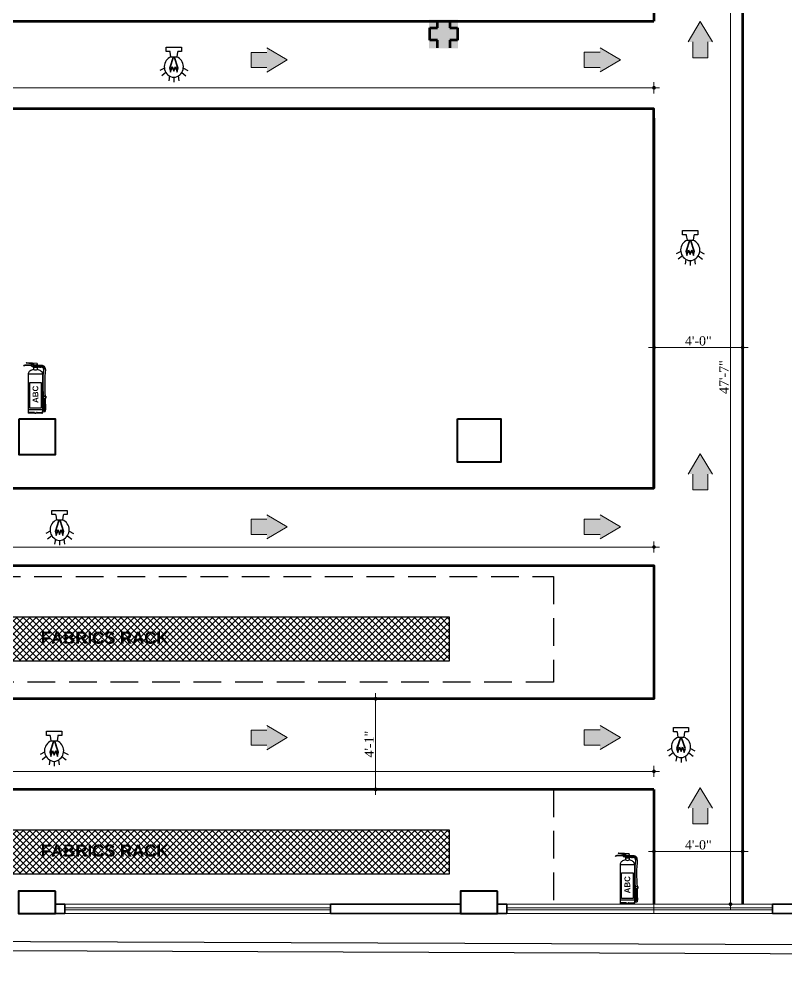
# Model space of a CAD drawing. Header units: inches. Extents: x -250485 to 735580, y -140410 to 288049.
# Drawn here: x 23142 to 23558, y 21188 to 21699 of the extents above; entities that cross this region are included whole.
import ezdxf

# ---------------------------------------------------------------- set-up
doc = ezdxf.new("R2010")
doc.units = ezdxf.units.IN
doc.header["$MEASUREMENT"] = 0
doc.header["$PDMODE"] = 35
doc.linetypes.add('CONTINOUS', pattern=[0])
doc.linetypes.add('DASHED', pattern=[0.75, 0.5, -0.25])
doc.layers.get('0').update_dxf_attribs({"lineweight": 0})
doc.layers.get('Defpoints').update_dxf_attribs({"lineweight": 0})
for name, color, linetype in [('A circulation', 7, 'DASHED'), ('A Furniture', 7, 'Continuous'), ('A site line', 7, 'Continuous'), ('FIREACC', 30, 'Continuous'), ('OUTSIDE', 253, 'Continuous')]:
    doc.layers.add(name, color=color, linetype=linetype)
for name, color, linetype, lineweight in [('A column', 106, 'Continuous', 40), ('A WALL', 7, 'Continuous', 35), ('DIM 01', 250, 'Continuous', 9), ('DIM_WORKING', 7, 'Continuous', 0), ('Emergency Light', 251, 'Continuous', 15), ('evacuation plan', 162, 'Continuous', 13), ('Layer1', 134, 'Continuous', 0), ('sheet', 7, 'Continuous', 15), ('wall', 7, 'Continuous', 0), ('WALL (I)', 7, 'Continuous', 0), ('window', 140, 'Continuous', 0)]:
    doc.layers.add(name, color=color, linetype=linetype, lineweight=lineweight)
doc.styles.add('REG', font='times.ttf')
doc.styles.get("Standard").update_dxf_attribs({"font": 'arialbd.ttf', "height": 24})
doc.dimstyles.new('Dim-Pres', dxfattribs={"dimtxt": 5.5, "dimasz": 2, "dimexe": 1.5, "dimexo": 1.5, "dimgap": 1, "dimtad": 3, "dimdec": 0, "dimzin": 3, "dimdsep": 46, "dimlunit": 4, "dimtxsty": 'REG', "dimblk": 'point', "dimcen": 2, "dimclrd": 256, "dimclre": 256, "dimclrt": 7, "dimadec": 0, "dimazin": 0, "dimtfac": 0.75, "dimtdec": 0, "dimtmove": 1, "dimatfit": 3, "dimldrblk": 'point', "dimfxl": 0, "dimtolj": 1, "dimtzin": 0, "dimlwd": -1, "dimlwe": -1, "dimarcsym": 1})

# ---------------------------------------------------------------- blocks, each defined once
blk = doc.blocks.new('A$C16DB04AD')
at = {"layer": 'Emergency Light', "color": 154, "lineweight": 30}
for p, q in [((-6.54, -14.39), (-9.59, -15.98)), ((-5.43, -17.4), (-8.33, -19.77)), ((5.43, -17.4), (8.33, -19.77)), ((6.54, -14.39), (9.59, -15.98)), ((-2.95, -19.78), (-3.46, -23.22)), ((0, -20.7), (0, -24)), ((2.95, -19.78), (3.46, -23.22))]:
    blk.add_line(p, q, dxfattribs=at)
blk.add_lwpolyline([(-2, -6.57), (-2.49, -3.28, 0.371278), (-2.94, -2.89), (-5.25, -2.89), (-5.25, 0), (5.25, 0), (5.25, -2.89), (2.94, -2.89, 0.371278), (2.49, -3.28), (2, -6.57)], format="xyb", dxfattribs=at)
at = {"layer": 'Emergency Light', "color": 1, "lineweight": 30}
blk.add_lwpolyline([(-0.43, -6.57), (-3.01, -14.48), (-2.28, -17.27), (-1.1, -13.91), (0, -16.5), (1.1, -13.91), (2.28, -17.27), (3.01, -14.48), (0.43, -6.57)], dxfattribs=at)
blk.add_lwpolyline([(0.43, -7.28, 0.690361), (-0.43, -7.28), (-2.75, -14.5), (-2.25, -16.42), (-1.12, -13.21), (0, -15.86), (1.12, -13.21), (2.25, -16.42), (2.75, -14.5), (0.43, -7.28)], format="xyb", dxfattribs=at)
at = {"layer": 'Emergency Light', "color": 154, "lineweight": 30}
blk.add_lwpolyline([(-2.02, -6.58), (2, -6.57)], dxfattribs=at)
for centre, radius, start, end in [((0.78, -13.41), 7.38, 112.06714, 245.97666), ((-0.78, -13.41), 7.38, 294.02334, 67.93286), ((0, -15.96), 4.74, 241.9689, 298.0311)]:
    blk.add_arc(centre, radius, start, end, dxfattribs=at)
blk = doc.blocks.new('hfev')
at = {"layer": 'evacuation plan'}
h = blk.add_hatch(color=60, dxfattribs=at)
h.dxf.hatch_style = 1
h.paths.add_polyline_path([(40299.06, 13041.14), (40287.18, 13021.16), (40310.94, 13021.16)])
h.paths.add_polyline_path([(40306.54, 13021.16), (40291.58, 13021.16), (40291.58, 13005.53), (40306.54, 13005.53)])
at = {"layer": 'evacuation plan', "color": 9, "true_color": 0xafd9aa}
for p, q in [((40287.18, 13021.16), (40299.06, 13041.14)), ((40299.06, 13041.14), (40310.94, 13021.16)), ((40291.58, 13021.16), (40291.58, 13005.53)), ((40306.54, 13021.16), (40306.54, 13005.53)), ((40291.58, 13005.53), (40306.54, 13005.53))]:
    blk.add_line(p, q, dxfattribs=at)
blk = doc.blocks.new('er32')
at = {"lineweight": 53, "ltscale": 100000}
h = blk.add_hatch(color=98, dxfattribs=at)
h.paths.add_polyline_path([(-274598.8, 140480.8), (-274598.8, 140402.5), (-274520.5, 140402.5), (-274520.5, 140480.8)])
h.paths.add_polyline_path([(-274576.2, 140479.2), (-274543, 140479.2), (-274543, 140458.2), (-274522.1, 140458.2), (-274522.1, 140425.1), (-274543, 140425.1), (-274543, 140404.2), (-274576.2, 140404.2), (-274576.2, 140425.1), (-274597.1, 140425.1), (-274597.1, 140458.2), (-274576.2, 140458.2)], flags=16)
blk.add_hatch(color=7, dxfattribs=at).paths.add_polyline_path([(-274543, 140425.1), (-274522.1, 140425.1), (-274522.1, 140458.2), (-274543, 140458.2), (-274543, 140479.2), (-274576.2, 140479.2), (-274576.2, 140458.2), (-274597.1, 140458.2), (-274597.1, 140425.1), (-274576.2, 140425.1), (-274576.2, 140404.2), (-274543, 140404.2)])
at = {"color": 75, "lineweight": 53, "ltscale": 100000}
for p, q in [((-274576.2, 140458.2), (-274576.2, 140479.2)), ((-274543, 140479.2), (-274543, 140458.2)), ((-274597.1, 140425.1), (-274597.1, 140458.2)), ((-274597.1, 140458.2), (-274576.2, 140458.2)), ((-274543, 140458.2), (-274522.1, 140458.2)), ((-274522.1, 140458.2), (-274522.1, 140425.1)), ((-274576.2, 140425.1), (-274597.1, 140425.1)), ((-274576.2, 140404.2), (-274576.2, 140425.1)), ((-274522.1, 140425.1), (-274543, 140425.1)), ((-274543, 140425.1), (-274543, 140404.2))]:
    blk.add_line(p, q, dxfattribs=at)
blk = doc.blocks.new('*U196')
at = {"layer": 'OUTSIDE', "linetype": 'Continuous'}
for points in [[(-85.3, 498), (-100.1, 481.8), (-46.6, 485.8)], [(-64.2, 504), (-85.3, 498), (-52.4, 503.4)], [(-52.4, 503.4), (-85.3, 498), (-46.6, 502.2)], [(-43.2, 502.2), (-85.3, 498), (-43.2, 485.8)], [(-85.3, 498), (-43.2, 502.2), (-46.6, 502.2)], [(-85.3, 498), (-46.6, 485.8), (-43.2, 485.8)], [(-52.4, 503.4), (-58.3, 504), (-64.2, 504)], [(-100.1, 481.8), (-104.2, 460.2), (-78.9, 477.6)], [(-78.9, 477.6), (-104.2, 460.2), (-84.3, 462.4)], [(-84.3, 462.4), (-104.2, 460.2), (-76.6, 321.2)], [(-104.2, 460.2), (-96.6, 320.1), (-76.6, 321.2)], [(-46.6, 485.8), (-100.1, 481.8), (-64, 484)], [(-64, 484), (-100.1, 481.8), (-78.9, 477.6)], [(-46.6, 485.8), (-64, 484), (-52.4, 484.6)], [(-52.4, 484.6), (-64, 484), (-58.3, 484)], [(-96.6, 320.1), (-102.4, 180), (-82.5, 180)], [(-76.6, 321.2), (-96.6, 320.1), (-82.5, 180)], [(-102.8, 111), (-104.2, 62), (-84.2, 62)], [(-82, 160), (-102.8, 111), (-82.8, 111)], [(-102, 160), (-102.8, 111), (-82, 160)], [(-82.8, 111), (-102.8, 111), (-84.2, 62)]]:
    blk.add_solid(points, dxfattribs=at)
blk = doc.blocks.new('*U195')
at = {"layer": 'OUTSIDE', "linetype": 'Continuous'}
for points in [[(0.4, 499.9), (0, 488.3), (0.9, 485.5)], [(0.8, 499.9), (0.4, 499.9), (0.9, 485.5)], [(0.9, 499.9), (0.8, 499.9), (0.9, 485.5)], [(0.9, 499.9), (0.9, 485.5), (1.7, 488.3)], [(1.2, 499.9), (0.9, 499.9), (1.7, 488.3)], [(0, 488.3), (-0.7, 487.2), (0.9, 485.5)], [(-0.7, 487.2), (-0.3, 486), (0.9, 485.5)], [(1.7, 488.3), (0.9, 485.5), (2.4, 487.2)], [(2.4, 487.2), (0.9, 485.5), (2, 486)]]:
    blk.add_solid(points, dxfattribs=at)
blk = doc.blocks.new('ABC')
at = {"layer": 'FIREACC', "color": 11}
for p, q in [((-39154.2, 31706.6), (-39205.4, 31703.9)), ((-39151.6, 31714.1), (-39192.8, 31719.9)), ((-39100.5, 31717.2), (-39188.6, 31723.6)), ((-39133.8, 31707.7), (-39153.8, 31706.7)), ((-39127.3, 31701.9), (-39152.9, 31701.1)), ((-39135.7, 31711.8), (-39151.1, 31714)), ((-39133.7, 31709.3), (-39133.9, 31706.3)), ((-39126.8, 31704), (-39131.4, 31703.7)), ((-39105.9, 31702.6), (-39126.8, 31701.9)), ((-39105.9, 31705.1), (-39126.3, 31704)), ((-39106, 31703.5), (-39105.9, 31705.1)), ((-39102.2, 31701.2), (-39101.8, 31707.1)), ((-39100.5, 31717.2), (-39101.7, 31701.2)), ((-39153.3, 31701.1), (-39200, 31699.5)), ((-39175.5, 31633.6), (-39175.5, 31300.6)), ((-39099.5, 31682), (-39131.5, 31682)), ((-39131.5, 31682), (-39131.5, 31666)), ((-39100.3, 31685.2), (-39130.7, 31685.2)), ((-39130.7, 31683.6), (-39130.7, 31682)), ((-39100.3, 31683.6), (-39130.7, 31683.6)), ((-39129.4, 31697.8), (-39129.4, 31701.2)), ((-39129.4, 31701.2), (-39127.5, 31701.2)), ((-39129.4, 31685.2), (-39129.4, 31697.1)), ((-39127, 31701.2), (-39101.6, 31701.2)), ((-39101.6, 31685.2), (-39101.6, 31701.2)), ((-39100.3, 31683.6), (-39100.3, 31682)), ((-39099.5, 31682), (-39099.5, 31666)), ((-39055.5, 31633.6), (-39055.5, 31300.6)), ((-39128.8, 31305.6), (-39163.6, 31305.6)), ((-39102.2, 31305.6), (-39066.5, 31305.6))]:
    blk.add_line(p, q, dxfattribs=at)
for centre, radius in [((-39104.1, 31703.3), 0.818), ((-39115.5, 31693.2), 8), ((-39115.5, 31693.2), 7.11)]:
    blk.add_circle(centre, radius, dxfattribs=at)
for centre, radius, start, end in [((-39201.9, 31687.7), 16.6, 102.07309, 158.07865), ((-39188.8, 31719.6), 4, 85.8388, 175.8388), ((-39136.1, 31709.5), 2.4, 355.8388, 82.00949), ((-39131.5, 31706.1), 2.4, 175.8388, 273.07991), ((-39104.1, 31703.3), 1.96, 175.8388, 355.8388), ((-39195.2, 31655.6), 44.2, 96.19339, 120.02539), ((-39149.4, 31630.6), 26.3, 119.53105, 173.38982), ((-39115, 31581.1), 86.5, 100.99993, 123.20795), ((-39130.7, 31684.4), 0.8, 90, 270), ((-39100.3, 31684.4), 0.8, 270, 90), ((-39116, 31581.1), 86.5, 56.79205, 79.00007), ((-39081.6, 31630.6), 26.3, 6.61018, 60.46895), ((-39160, 31298.3), 9.06, 135.26832, 162.98104), ((-39164, 31301.8), 3.74, 83.25735, 130.41736), ((-39128.4, 31298.8), 6.79, 39.64174, 93.39989), ((-39102.6, 31298.8), 6.79, 86.60011, 140.35826), ((-39067, 31301.8), 3.74, 49.58264, 96.74265), ((-39071, 31298.3), 9.06, 17.01896, 44.73168), ((-39171.3, 31302.3), 4.51, 202.08138, 252.76633), ((-39172.9, 31302.4), 4.45, 276.37731, 340.98679), ((-39115.8, 31305.7), 7.75, 199.80056, 272.52003), ((-39115.2, 31305.7), 7.75, 267.47997, 340.19944), ((-39058.1, 31302.4), 4.45, 199.01321, 263.62269), ((-39059.7, 31302.3), 4.51, 287.23367, 337.91862)]:
    blk.add_arc(centre, radius, start, end, dxfattribs=at)
at = {"layer": 'OUTSIDE', "color": 11}
for p, q in [((-39125.1, 31706.4), (-39126.9, 31706.4)), ((-39126.9, 31705.7), (-39125.1, 31705.7)), ((-39055.5, 31626), (-39175.5, 31626)), ((-39118.4, 31695), (-39120.3, 31696.2)), ((-39116.2, 31689.4), (-39118.2, 31699.8)), ((-39115.8, 31697.9), (-39116.2, 31688.6)), ((-39115.8, 31697.9), (-39115.5, 31697.9)), ((-39115.8, 31697.9), (-39115.5, 31697.9)), ((-39115.1, 31697.9), (-39115.5, 31697.9)), ((-39115.1, 31697.9), (-39114.8, 31688.6)), ((-39114.8, 31689.4), (-39112.8, 31699.8)), ((-39112.6, 31695), (-39110.7, 31696.2)), ((-39101.7, 31701.2), (-39102.2, 31701.2)), ((-39096.3, 31699.5), (-39101.6, 31699.5)), ((-39096.3, 31695.5), (-39101.6, 31695.5)), ((-39096.3, 31690.9), (-39101.6, 31690.9)), ((-39096.3, 31686.9), (-39101.6, 31686.9)), ((-39096.3, 31699.5), (-39096.3, 31686.9)), ((-39080.4, 31698.9), (-39092, 31698.9)), ((-39080.3, 31697.8), (-39092, 31697.8)), ((-39080.3, 31688.6), (-39092, 31688.6)), ((-39080.4, 31687.5), (-39092, 31687.5)), ((-39080.3, 31701.2), (-39091.7, 31701.2)), ((-39080.3, 31685.2), (-39091.7, 31685.2)), ((-39080.3, 31701.2), (-39080.3, 31685.2)), ((-39080.2, 31686.6), (-39077.6, 31686.6)), ((-39063.4, 31685.2), (-39068.2, 31685.2)), ((-39055.5, 31326), (-39175.5, 31326)), ((-39058.3, 31298), (-39172.7, 31298))]:
    blk.add_line(p, q, dxfattribs=at)
at = {"layer": 'OUTSIDE', "color": 1}
for p, q in [((-39080.2, 31699.8), (-39077.6, 31699.8)), ((-39063.4, 31701.2), (-39068.2, 31701.2)), ((-39163.5, 31341.8), (-39163.5, 31557.8)), ((-39163.5, 31557.8), (-39067.5, 31557.8)), ((-39067.5, 31557.8), (-39067.5, 31341.8)), ((-39055.5, 31442), (-39027.5, 31442)), ((-39055.5, 31426), (-39027.5, 31426)), ((-39049.5, 31442), (-39049.5, 31426)), ((-39029.6, 31442), (-39029.6, 31426)), ((-39027.5, 31442), (-39027.5, 31426)), ((-39067.5, 31341.8), (-39163.5, 31341.8)), ((-39049, 31347.6), (-39049, 31346)), ((-39049, 31347.6), (-39029.8, 31347.6)), ((-39048.6, 31346), (-39049, 31346)), ((-39049, 31346), (-39049, 31328)), ((-39048.6, 31345.9), (-39048.6, 31328)), ((-39047.4, 31326), (-39031.4, 31326)), ((-39046.2, 31325), (-39046.2, 31326)), ((-39032.6, 31325), (-39046.2, 31325)), ((-39043.3, 31346), (-39045.7, 31346)), ((-39045.7, 31345.9), (-39045.7, 31328)), ((-39045.7, 31325), (-39045.7, 31314)), ((-39033.2, 31324.1), (-39045.7, 31324.1)), ((-39045.7, 31314), (-39033.2, 31314)), ((-39043.3, 31345.9), (-39043.3, 31328)), ((-39040.6, 31326), (-39040.6, 31346)), ((-39040.6, 31326), (-39040.6, 31346)), ((-39040.6, 31346), (-39038.2, 31346)), ((-39038.2, 31326), (-39038.2, 31346)), ((-39035.6, 31346), (-39033.2, 31346)), ((-39035.6, 31345.9), (-39035.6, 31328)), ((-39033.2, 31345.9), (-39033.2, 31328)), ((-39033.2, 31325), (-39033.2, 31314)), ((-39032.6, 31325), (-39032.6, 31326)), ((-39030.3, 31346), (-39029.8, 31346)), ((-39030.3, 31345.9), (-39030.3, 31328)), ((-39029.8, 31347.6), (-39029.8, 31346)), ((-39029.8, 31346), (-39029.8, 31328))]:
    blk.add_line(p, q, dxfattribs=at)
at = {"layer": 'OUTSIDE', "color": 11}
for centre, radius, start, end in [((-39140.2, 31705.9), 14, 1.77957, 358.97453), ((-39140.2, 31705.9), 13.6, 1.83687, 358.94152), ((-39126.9, 31706), 0.343, 90, 270), ((-39125.1, 31706), 0.343, 270, 90), ((-39118, 31687.9), 25.7, 238.3845, 275.60378), ((-39115.5, 31693.2), 5.65, 115.63076, 148.08375), ((-39115.5, 31693.2), 3.41, 125.50028, 148.08375), ((-39115.5, 31687.6), 1.22, 124.19912, 55.3937), ((-39113.4, 31689.8), 27.6, 265.6954, 300.31632), ((-39115.5, 31693.2), 3.41, 31.91625, 54.49972), ((-39115.5, 31693.2), 5.65, 31.91625, 64.36924), ((-39091.5, 31693.8), 7.45, 91.18835, 129.78732), ((-39091.5, 31692.6), 7.45, 230.21268, 268.81165), ((-39089.6, 31693.2), 5.13, 117.45336, 242.54664), ((-39091.9, 31700.9), 1.98, 181.04736, 268.0119), ((-39091.9, 31685.5), 1.98, 91.9881, 178.95264), ((-39066.2, 31730.2), 45.1, 255.45516, 267.51639), ((-39063.5, 31669), 32.2, 354.97374, 89.84436), ((-39063.5, 31669), 16.2, 356.22735, 89.67485), ((-37883.4, 31547.2), 1170.2, 174.07729, 185.15561)]:
    blk.add_arc(centre, radius, start, end, dxfattribs=at)
at = {"layer": 'OUTSIDE', "color": 1}
for centre, radius, start, end in [((-39066.2, 31656.2), 45.1, 92.48361, 104.54484), ((-37872.2, 31546.6), 1165.4, 174.11132, 185.14939), ((-35847.1, 31458.9), 3202.3, 180.58939, 181.99252), ((-35847.1, 31458.9), 3186.3, 180.59235, 182.00253), ((-39046.1, 31328.7), 2.97, 192.25412, 244.01904), ((-39045.7, 31328.7), 2.97, 192.25412, 244.01904), ((-39042.8, 31328.7), 2.97, 192.25412, 244.01904), ((-39040.4, 31328.7), 2.97, 192.25412, 244.01904), ((-39038.5, 31328.7), 2.97, 295.98096, 347.74588), ((-39036.1, 31328.7), 2.97, 295.98096, 347.74588), ((-39033.2, 31328.7), 2.97, 295.98096, 347.74588), ((-39032.7, 31328.7), 2.97, 295.98096, 347.74588)]:
    blk.add_arc(centre, radius, start, end, dxfattribs=at)
at = {"layer": 'OUTSIDE', "color": 11, "linetype": 'Continuous', "xscale": -0.8000000000029104, "yscale": 0.7999999999992724, "zscale": 0.7999999999999443}
blk.add_blockref('*U195', (-39114.8, 31298), dxfattribs=at)
at = {"layer": 'OUTSIDE', "color": 1, "linetype": 'Continuous', "xscale": -0.8000000000029104, "yscale": 0.7999999999992724, "zscale": 0.7999999999999443}
blk.add_blockref('*U196', (-39114.8, 31298), dxfattribs=at)
at = {"layer": 'sheet', "color": 5, "insert": (-39091, 31384.5), "char_height": 48, "width": 165, "attachment_point": 7, "rotation": 90}
blk.add_mtext('{\\C6;ABC}', dxfattribs=at)
blk = doc.blocks.new('dot')
at = {"color": 4}
for p, q in [((-1.5, 0), (1.5, 0)), ((0, 1.5), (0, -1.5))]:
    blk.add_line(p, q, dxfattribs=at)
at = {"color": 6, "const_width": 0.5}
blk.add_lwpolyline([(-0.25, 0, 1), (0.25, 0, 1)], format="xyb", close=True, dxfattribs=at)
blk = doc.blocks.new('point')
blk.add_blockref('dot', (0, 0))
blk = doc.blocks.new('*D401')
at = {"layer": 'Defpoints', "color": 0, "ltscale": 30, "transparency": 16777216}
for p in [(23534.21, 21521.02), (23486.21, 21512.99, -9.7), (23534.21, 21512.99, -9.7)]:
    blk.add_point(p, dxfattribs=at)
at = {"layer": 'Layer1', "ltscale": 30, "transparency": 16777216}
for p, q in [((23486.21, 21518.67), (23486.21, 21522.52)), ((23488.21, 21521.02), (23532.21, 21521.02)), ((23534.21, 21518.67), (23534.21, 21522.52))]:
    blk.add_line(p, q, dxfattribs=at)
at = {"layer": 'Layer1', "ltscale": 30, "transparency": 16777216, "xscale": 2, "yscale": 2, "zscale": 2, "rotation": 180}
blk.add_blockref('point', (23486.21, 21521.02), dxfattribs=at)
at = {"layer": 'Layer1', "ltscale": 30, "transparency": 16777216, "xscale": 2, "yscale": 2, "zscale": 2}
blk.add_blockref('point', (23534.21, 21521.02), dxfattribs=at)
at = {"layer": 'Layer1', "color": 7, "ltscale": 30, "transparency": 16777216, "insert": (23510.21, 21524.57), "char_height": 5, "attachment_point": 5, "style": 'REG'}
blk.add_mtext('\\A1;4\'-0"', dxfattribs=at)
blk = doc.blocks.new('*D729')
at = {"layer": 'Defpoints', "color": 0, "ltscale": 30, "transparency": 16777216}
for p in [(23486.21, 21247.91, -9.7), (23534.21, 21247.91, -9.7), (23534.21, 21247.91)]:
    blk.add_point(p, dxfattribs=at)
at = {"layer": 'Layer1', "ltscale": 30, "transparency": 16777216}
for p, q in [((23486.21, 21248.57), (23486.21, 21249.41)), ((23534.21, 21248.57), (23534.21, 21249.41)), ((23488.21, 21247.91), (23532.21, 21247.91))]:
    blk.add_line(p, q, dxfattribs=at)
at = {"layer": 'Layer1', "ltscale": 30, "transparency": 16777216, "xscale": 2, "yscale": 2, "zscale": 2, "rotation": 180}
blk.add_blockref('point', (23486.21, 21247.91), dxfattribs=at)
at = {"layer": 'Layer1', "ltscale": 30, "transparency": 16777216, "xscale": 2, "yscale": 2, "zscale": 2}
blk.add_blockref('point', (23534.21, 21247.91), dxfattribs=at)
at = {"layer": 'Layer1', "color": 7, "ltscale": 30, "transparency": 16777216, "insert": (23510.21, 21251.46), "char_height": 5, "attachment_point": 5, "style": 'REG'}
blk.add_mtext('\\A1;4\'-0"', dxfattribs=at)
blk = doc.blocks.new('*D730')
at = {"layer": 'Defpoints', "color": 0, "ltscale": 30, "transparency": 16777216}
for p in [(23335.38, 21330.63), (23342.81, 21330.63, -9.7), (23342.81, 21281.5, -9.7)]:
    blk.add_point(p, dxfattribs=at)
at = {"layer": 'Layer1', "ltscale": 30, "transparency": 16777216}
for p, q in [((23337.6, 21330.63), (23333.88, 21330.63)), ((23335.38, 21283.5), (23335.38, 21328.63)), ((23337.6, 21281.5), (23333.88, 21281.5))]:
    blk.add_line(p, q, dxfattribs=at)
at = {"layer": 'Layer1', "ltscale": 30, "transparency": 16777216, "xscale": 2, "yscale": 2, "zscale": 2}
for p, rotation in [((23335.38, 21330.63), 90), ((23335.38, 21281.5), 270)]:
    blk.add_blockref('point', p, dxfattribs=dict(at, rotation=rotation))
at = {"layer": 'Layer1', "color": 7, "ltscale": 30, "transparency": 16777216, "insert": (23331.88, 21306.06), "char_height": 5, "attachment_point": 5, "rotation": 90, "style": 'REG'}
blk.add_mtext('\\A1;4\'-1"', dxfattribs=at)
blk = doc.blocks.new('*D731')
at = {"layer": 'Defpoints', "color": 0, "ltscale": 30, "transparency": 16777216}
for p in [(23486.21, 21291.28), (22586.66, 21281.5, -9.7), (23486.21, 21281.5, -9.7)]:
    blk.add_point(p, dxfattribs=at)
at = {"layer": 'Layer1', "ltscale": 30, "transparency": 16777216}
for p, q in [((22586.66, 21288.61), (22586.66, 21292.78)), ((22588.66, 21291.28), (23484.21, 21291.28)), ((23486.21, 21288.61), (23486.21, 21292.78))]:
    blk.add_line(p, q, dxfattribs=at)
at = {"layer": 'Layer1', "ltscale": 30, "transparency": 16777216, "xscale": 2, "yscale": 2, "zscale": 2, "rotation": 180}
blk.add_blockref('point', (22586.66, 21291.28), dxfattribs=at)
at = {"layer": 'Layer1', "ltscale": 30, "transparency": 16777216, "xscale": 2, "yscale": 2, "zscale": 2}
blk.add_blockref('point', (23486.21, 21291.28), dxfattribs=at)
at = {"layer": 'Layer1', "color": 7, "ltscale": 30, "transparency": 16777216, "insert": (23036.44, 21294.83), "char_height": 5, "attachment_point": 5, "style": 'REG'}
blk.add_mtext('\\A1;75\'-0"', dxfattribs=at)
blk = doc.blocks.new('*D732')
at = {"layer": 'Defpoints', "color": 0, "ltscale": 30, "transparency": 16777216}
for p in [(23486.21, 21412.86), (22587.94, 21402.83, -9.7), (23486.21, 21402.83, -9.7)]:
    blk.add_point(p, dxfattribs=at)
at = {"layer": 'Layer1', "ltscale": 30, "transparency": 16777216}
for p, q in [((22587.94, 21410.15), (22587.94, 21414.36)), ((22589.94, 21412.86), (23484.21, 21412.86)), ((23486.21, 21410.15), (23486.21, 21414.36))]:
    blk.add_line(p, q, dxfattribs=at)
at = {"layer": 'Layer1', "ltscale": 30, "transparency": 16777216, "xscale": 2, "yscale": 2, "zscale": 2, "rotation": 180}
blk.add_blockref('point', (22587.94, 21412.86), dxfattribs=at)
at = {"layer": 'Layer1', "ltscale": 30, "transparency": 16777216, "xscale": 2, "yscale": 2, "zscale": 2}
blk.add_blockref('point', (23486.21, 21412.86), dxfattribs=at)
at = {"layer": 'Layer1', "color": 7, "ltscale": 30, "transparency": 16777216, "insert": (23037.08, 21416.41), "char_height": 5, "attachment_point": 5, "style": 'REG'}
blk.add_mtext('\\A1;74\'-10"', dxfattribs=at)
blk = doc.blocks.new('*D735')
at = {"layer": 'Defpoints', "color": 0, "ltscale": 30, "transparency": 16777216}
for p in [(23486.21, 21661.73), (22587.94, 21650.33, -9.7), (23486.21, 21650.33, -9.7)]:
    blk.add_point(p, dxfattribs=at)
at = {"layer": 'Layer1', "ltscale": 30, "transparency": 16777216}
for p, q in [((22587.94, 21658.84), (22587.94, 21663.23)), ((22589.94, 21661.73), (23484.21, 21661.73)), ((23486.21, 21658.84), (23486.21, 21663.23))]:
    blk.add_line(p, q, dxfattribs=at)
at = {"layer": 'Layer1', "ltscale": 30, "transparency": 16777216, "xscale": 2, "yscale": 2, "zscale": 2, "rotation": 180}
blk.add_blockref('point', (22587.94, 21661.73), dxfattribs=at)
at = {"layer": 'Layer1', "ltscale": 30, "transparency": 16777216, "xscale": 2, "yscale": 2, "zscale": 2}
blk.add_blockref('point', (23486.21, 21661.73), dxfattribs=at)
at = {"layer": 'Layer1', "color": 7, "ltscale": 30, "transparency": 16777216, "insert": (23037.08, 21665.29), "char_height": 5, "attachment_point": 5, "style": 'REG'}
blk.add_mtext('\\A1;74\'-10"', dxfattribs=at)
blk = doc.blocks.new('*D736')
at = {"layer": 'Defpoints', "color": 0, "ltscale": 30, "transparency": 16777216}
for p in [(23527.69, 21790.58), (23534.21, 21790.58, -9.7), (23534.21, 21219.33, -9.7)]:
    blk.add_point(p, dxfattribs=at)
at = {"layer": 'Layer1', "ltscale": 30, "transparency": 16777216}
for p, q in [((23529.69, 21790.58), (23526.19, 21790.58)), ((23527.69, 21221.33), (23527.69, 21788.58)), ((23529.69, 21219.33), (23526.19, 21219.33))]:
    blk.add_line(p, q, dxfattribs=at)
at = {"layer": 'Layer1', "ltscale": 30, "transparency": 16777216, "xscale": 2, "yscale": 2, "zscale": 2}
for p, rotation in [((23527.69, 21790.58), 90), ((23527.69, 21219.33), 270)]:
    blk.add_blockref('point', p, dxfattribs=dict(at, rotation=rotation))
at = {"layer": 'Layer1', "color": 7, "ltscale": 30, "transparency": 16777216, "insert": (23524.13, 21504.95), "char_height": 5, "attachment_point": 5, "rotation": 90, "style": 'REG'}
blk.add_mtext('\\A1;47\'-7"', dxfattribs=at)

msp = doc.modelspace()

# ---------------------------------------------------------------- hatches: boundary and pattern name
at = {"layer": 'A Furniture'}
h = msp.add_hatch(dxfattribs=at)
h.set_pattern_fill('ANSI37', scale=20, style=0)
h.set_pattern_definition([(45, (5604.6135, -14001.9826), (-1.76776695, 1.76776695), []), (135, (5604.6135, -14001.9826), (-1.76776695, -1.76776695), [])])
h.paths.add_polyline_path([(23006.12, 21350.97), (23006.12, 21374.97), (23375.27, 21374.97), (23375.27, 21350.97)])
h.paths.add_polyline_path([(23152.71, 21368.71), (23224.38, 21368.71), (23224.38, 21358.73), (23152.71, 21358.73)], flags=24)
h = msp.add_hatch(dxfattribs=at)
h.set_pattern_fill('ANSI37', scale=20, style=0)
h.set_pattern_definition([(45, (5604.6135, -14117.3257), (-1.76776695, 1.76776695), []), (135, (5604.6135, -14117.3257), (-1.76776695, -1.76776695), [])])
h.paths.add_polyline_path([(23006.12, 21235.63), (23006.12, 21259.63), (23375.27, 21259.63), (23375.27, 21235.63)])
h.paths.add_polyline_path([(23152.71, 21253.37), (23224.38, 21253.37), (23224.38, 21243.39), (23152.71, 21243.39)], flags=24)

# ---------------------------------------------------------------- linework, layer by layer
at = {"layer": 'A circulation', "color": 7, "ltscale": 30}
msp.add_line((23431.77, 21281.5, -9.7), (23431.77, 21214.33, -9.7), dxfattribs=at)
at = {"layer": 'A circulation', "color": 7, "ltscale": 30, "elevation": -9.7}
msp.add_lwpolyline([(22587.94, 21396.83), (23431.77, 21396.83), (23431.77, 21339.63), (22587.94, 21339.63)], close=True, dxfattribs=at)
msp.add_lwpolyline([(23431.77, 21281.5), (22586.66, 21281.5)], dxfattribs=at)
at = {"layer": 'A column', "color": 7, "elevation": -9.7}
for points in [[(23142.19, 21482.33), (23161.69, 21482.33), (23161.69, 21462.83), (23142.19, 21462.83)], [(23379.69, 21482.33), (23403.19, 21482.33), (23403.19, 21458.83), (23379.69, 21458.83)]]:
    msp.add_lwpolyline(points, close=True, dxfattribs=at)
at = {"layer": 'A column', "color": 7, "lineweight": -3, "elevation": -9.7}
for points in [[(23161.94, 21226.33), (23141.94, 21226.33), (23141.94, 21214.33), (23161.94, 21214.33), (23161.94, 21226.33)], [(23401.44, 21226.33), (23381.44, 21226.33), (23381.44, 21214.33), (23401.44, 21214.33), (23401.44, 21226.33)]]:
    msp.add_lwpolyline(points, dxfattribs=at)
at = {"layer": 'A column', "color": 7, "elevation": -9.7}
for points in [[(23161.94, 21226.33), (23141.94, 21226.33), (23141.94, 21214.33), (23161.94, 21214.33), (23161.94, 21226.33)], [(23401.44, 21226.33), (23381.44, 21226.33), (23381.44, 21214.33), (23401.44, 21214.33), (23401.44, 21226.33)]]:
    msp.add_lwpolyline(points, dxfattribs=at)
at = {"layer": 'A Furniture', "color": 7, "elevation": -9.7}
for points in [[(23006.12, 21350.97), (23006.12, 21374.97), (23375.27, 21374.97), (23375.27, 21350.97)], [(23006.12, 21235.63), (23006.12, 21259.63), (23375.27, 21259.63), (23375.27, 21235.63)]]:
    msp.add_lwpolyline(points, close=True, dxfattribs=at)
at = {"layer": 'A site line', "color": 7, "ltscale": 30, "elevation": -11.61}
for points in [[(24718.23, 21681.39), (24706.02, 21187.92), (22207.16, 21197.58)], [(24713.23, 21681.51), (24701.14, 21192.94), (22207.18, 21202.58)]]:
    msp.add_lwpolyline(points, dxfattribs=at)
at = {"layer": 'A WALL', "color": 7, "ltscale": 30, "elevation": -9.7}
for points in [[(23161.94, 21219.33), (23166.94, 21219.33), (23166.94, 21214.33), (23161.94, 21214.33)], [(23310.94, 21219.33), (23381.44, 21219.33), (23381.44, 21214.33), (23310.94, 21214.33)], [(23401.44, 21219.33), (23406.44, 21219.33), (23406.44, 21214.33), (23401.44, 21214.33)], [(23550.44, 21219.33), (23620.94, 21219.33), (23620.94, 21214.33), (23550.44, 21214.33)]]:
    msp.add_lwpolyline(points, close=True, dxfattribs=at)
at = {"layer": 'DIM_WORKING', "color": 7, "ltscale": 30, "elevation": -9.7}
for points in [[(23310.94, 21219.33), (23381.44, 21219.33), (23381.44, 21214.33), (23310.94, 21214.33)], [(23550.44, 21219.33), (23620.94, 21219.33), (23620.94, 21214.33), (23550.44, 21214.33)]]:
    msp.add_lwpolyline(points, close=True, dxfattribs=at)
at = {"layer": 'wall', "color": 30, "linetype": 'CONTINOUS', "lineweight": 9}
msp.add_line((23486.21, 21281.5, -9.7), (23486.21, 21214.33, -9.7), dxfattribs=at)
at = {"layer": 'wall', "color": 75, "lineweight": 53, "ltscale": 100000, "elevation": -9.7}
for points in [[(23486.21, 21790.58), (23486.21, 21697.86)], [(23534.21, 21790.58), (23534.21, 21219.33)], [(22613.94, 21697.86), (23486.21, 21697.86)], [(23486.21, 21645.33), (23486.21, 21444.83)], [(23486.21, 21281.5), (22586.66, 21281.5)], [(23486.21, 21281.5), (23486.21, 21219.33)]]:
    msp.add_lwpolyline(points, dxfattribs=at)
for points in [[(22587.94, 21444.83), (23486.21, 21444.83), (23486.21, 21650.33), (22587.94, 21650.33)], [(22587.94, 21402.83), (23486.21, 21402.83), (23486.21, 21330.63), (22587.94, 21330.63)]]:
    msp.add_lwpolyline(points, close=True, dxfattribs=at)
at = {"layer": 'WALL (I)', "color": 7, "ltscale": 30}
for p, q in [((23161.94, 21219.33, -9.7), (23166.94, 21219.33, -9.7)), ((23166.94, 21219.33, -9.7), (23166.94, 21214.33, -9.7)), ((23401.44, 21219.33, -9.7), (23406.44, 21219.33, -9.7)), ((23406.44, 21219.33, -9.7), (23406.44, 21214.33, -9.7)), ((23166.94, 21214.33, -9.7), (23161.94, 21214.33, -9.7)), ((23406.44, 21214.33, -9.7), (23401.44, 21214.33, -9.7))]:
    msp.add_line(p, q, dxfattribs=at)
at = {"layer": 'window', "color": 7, "ltscale": 30}
for p, q in [((23166.94, 21219.33, -9.7), (23310.94, 21219.33, -9.7)), ((23406.44, 21219.33, -9.7), (23550.44, 21219.33, -9.7)), ((23166.94, 21217.33, -9.7), (23310.94, 21217.33, -9.7)), ((23166.94, 21216.33, -9.7), (23310.94, 21216.33, -9.7)), ((23166.94, 21214.33, -9.7), (23310.94, 21214.33, -9.7)), ((23406.44, 21217.33, -9.7), (23550.44, 21217.33, -9.7)), ((23406.44, 21216.33, -9.7), (23550.44, 21216.33, -9.7)), ((23406.44, 21214.33, -9.7), (23550.44, 21214.33, -9.7))]:
    msp.add_line(p, q, dxfattribs=at)

# ---------------------------------------------------------------- block references
at = {"layer": 'DIM 01', "color": 63, "lineweight": -2, "xscale": 0.2000000000007276, "yscale": 0.2000000000007276, "zscale": 0.2000000000007276}
msp.add_blockref('er32', (78284.1, -6397.46), dxfattribs=at)
at = {"layer": 'Emergency Light', "lineweight": 30, "xscale": 0.7868064756185049, "yscale": 0.7868064756185049, "zscale": 0.7868064756213451}
for p in [(23226.04, 21683.71), (23505.85, 21584.36), (23164.15, 21432.71), (23161.16, 21313.02), (23500.85, 21315.04)]:
    msp.add_blockref('A$C16DB04AD', p, dxfattribs=at)
at = {"layer": 'evacuation plan', "color": 11, "true_color": 0xf27172, "xscale": -0.5499328878868255, "yscale": 0.5499328878868255, "zscale": 0.5499328876488784}
for p in [(45673.08, 14525.84), (45673.08, 14291.63), (45673.08, 14110.63)]:
    msp.add_blockref('hfev', p, dxfattribs=at)
at = {"layer": 'evacuation plan', "color": 11, "true_color": 0xf27172, "xscale": -0.5499328878868255, "yscale": 0.5499328878868255, "zscale": 0.5499328876488784, "rotation": 270}
for p in [(16115.73, -484.97), (16296.23, -484.93), (16115.73, -738), (16296.23, -737.96), (16115.73, -852.2), (16296.23, -852.16)]:
    msp.add_blockref('hfev', p, dxfattribs=at)
at = {"layer": 'wall', "color": 1, "lineweight": 53, "xscale": 0.06433683165232651, "yscale": 0.06433683165232651, "zscale": 0.06433683165094806}
for p in [(25667.61, 19471.76), (25988.34, 19206.01)]:
    msp.add_blockref('ABC', p, dxfattribs=at)

# ---------------------------------------------------------------- texts
at = {"layer": 'A Furniture', "color": 7, "ltscale": 0.25, "char_height": 6.5, "width": 272.9327, "attachment_point": 8, "rotation": 359.9997}
for insert in [(23188.55, 21360.36, -9.7), (23188.55, 21245.01, -9.7)]:
    msp.add_mtext('FABRICS RACK', dxfattribs=dict(at, insert=insert))

# ---------------------------------------------------------------- dimensions: what is measured, and where the dimension line sits
at = {"layer": 'Layer1', "ltscale": 30}
for base, p1, p2, picture, middle in [((23527.69, 21790.58), (23534.21, 21219.33, -9.7), (23534.21, 21790.58, -9.7), '*D736', (23524.13, 21504.95)), ((23335.38, 21330.63), (23342.81, 21281.5, -9.7), (23342.81, 21330.63, -9.7), '*D730', (23331.88, 21306.06))]:
    dim = msp.add_linear_dim(base=base, p1=p1, p2=p2, angle=90, dimstyle='Dim-Pres', override={"dimtxt": 5, "dimfxl": 4, "dimfxlon": 1}, dxfattribs=at)
    dim.commit()
    dim.dimension.update_dxf_attribs({"geometry": picture, "text_midpoint": middle})
for base, p1, p2, picture, middle in [((23486.21, 21661.73), (22587.94, 21650.33, -9.7), (23486.21, 21650.33, -9.7), '*D735', (23037.08, 21665.29)), ((23534.21, 21521.02), (23486.21, 21512.99, -9.7), (23534.21, 21512.99, -9.7), '*D401', (23510.21, 21524.57)), ((23486.21, 21412.86), (22587.94, 21402.83, -9.7), (23486.21, 21402.83, -9.7), '*D732', (23037.08, 21416.41)), ((23486.21, 21291.28), (22586.66, 21281.5, -9.7), (23486.21, 21281.5, -9.7), '*D731', (23036.44, 21294.83)), ((23534.21, 21247.91), (23486.21, 21247.91, -9.7), (23534.21, 21247.91, -9.7), '*D729', (23510.21, 21251.46))]:
    dim = msp.add_linear_dim(base=base, p1=p1, p2=p2, dimstyle='Dim-Pres', override={"dimtxt": 5, "dimfxl": 4, "dimfxlon": 1}, dxfattribs=at)
    dim.commit()
    dim.dimension.update_dxf_attribs({"geometry": picture, "text_midpoint": middle})

doc.saveas('drawing.dxf')
